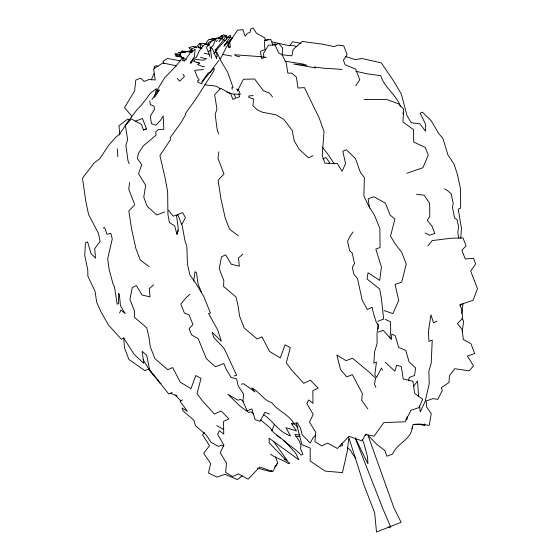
<?xml version="1.0" encoding="UTF-8"?>
<svg xmlns="http://www.w3.org/2000/svg" width="560" height="560" viewBox="0 0 560 560"><rect width="100%" height="100%" fill="white"/><g stroke="black" fill="none" stroke-linecap="round" stroke-linejoin="round"><path stroke-width="0.84" d="M424.802 423.864L424.746 425.558L418.488 424.207L413.329 424.424M460.747 238.287L461.454 228.193L458.234 209.202L460.649 208.075L460.516 188.713L457.422 174.482L454.062 164.108L447.965 155.015L442.904 138.348L438.725 133.588L431.193 120.694L422.359 112.154L420.189 113.155L425.726 124.579L425.523 131.243L419.867 123.774L411.208 122.78L407.043 115.647L401.317 94.087L394.177 81.858L381.311 62.874L362.138 58.576L355.32 59.563L345.611 56.581M407.204 416.738L407.015 419.3L405.888 419.832M298.018 423.157L296.471 423.766L301.868 444.577L310.247 448.105L310.135 460.964L325.143 471.093L342.461 472.619L347.424 450.492L348.817 437.535L363.608 484.127L374.633 512.701L376.516 532L401.114 522.312L393.925 507.878L367.934 435.155L376.691 444.269L384.741 450.45L386.967 456.225L392.672 453.978C396.9 443.17 411.6 439.691 412.244 427.042M389.914 338.1L390.684 330.54L390.509 321.811L385.182 319.368M329.189 163.954L329.371 162.211L325.927 157.5L322.77 158.956M129.605 182.483L128.723 189.091L134.456 203.952M218.869 151.76L217.987 158.368L224.028 174.013L218.099 180.201L220.885 198.541L225.197 217.938L229.558 229.243L238.504 235.914M461.72 313.432L463.064 303.45M462.217 331.597L463.659 321.3L462.063 318.276M193.648 281.176L194.999 271.74L196.483 272.482L198.03 283.815L201.39 292.075M408.562 380.891L409.269 377.468L414.491 375.48L415.66 368.004L409.038 361.879L405.818 350.378L398.678 347.473L395.22 335.643L391.783 334.096L391.489 339.479L383.187 330.323L378.469 332.122M412.097 428.764L413.126 424.445L421.12 424.116L429.233 425.404L431.221 413.511L426.72 407.155L426.153 400.981L433.097 398.594L437.731 399.399L442.33 390.502L441.35 387.618L449.022 382.473L449.428 375.76L454.727 368.711L469.182 370.874L473.515 365.771L467.369 356.034L474.691 353.514L470.883 343.644L463.323 339.535L462.189 329.686L457.422 323.603L462.595 318.402L461.888 309.897L459.914 304.78L473.074 300.251L477.484 288.722L470.673 271.082L475.664 263.928L473.508 258.342L465.227 258.937L461.888 250.285L466.074 245.84L463.029 237.944L450.933 238.259L432.222 240.576L427.847 245.931M460.992 304.08L460.355 306.369L460.201 304.668M206.024 44.289L206.787 41.881L208.789 39.494L210.455 39.578L213.444 38.36L213.752 40.453M224.483 45.724L224.973 44.247M210.035 50.974L211.274 47.397L213.15 45.325L215.376 40.236L215.18 38.962L211.68 41.041L207.431 46.711L207.739 43.939L204.792 44.359L201.859 47.159L199.024 51.436L196.462 57.414L194.096 58.38L191.233 62.699L190.155 63.14L194.313 56.861L195.167 49.21L190.722 52.297L184.1 61.432L183.897 59.899L182.203 60.592L183.918 57.344L182.308 58.002L175.567 66.486L164.43 78.05L156.583 91.056L159.481 89.88L154.399 97.545M271.733 430.955L274.386 424.522M228.291 44.632L228.935 43.19M365.414 435.631L366.107 434.105M151.207 79.877L154.217 73.283M119.553 312.991L120.96 310.037L125.181 313.642L120.498 305.837L119.35 294.525L118.685 293.426L118.489 303.758L117.124 304.108L114.52 286.839L112.945 283.675L109.179 269.724L107.688 258.734L112.273 238.882L110.838 233.317L107.002 234.311L104.734 227.591L103.117 228.004M237.44 91.035L243.432 79.261L254.611 79.03L263.431 90.769L269.388 93.051L272.552 96.978M277.256 463.218L272.776 471.625L259.728 467.033L248.115 479.192L238.364 473.858L232.463 476.588L225.687 472.416L226.457 463.064L220.22 452.718L223.93 445.165L217.644 434.406L219.317 430.661L223.727 434.098L223.566 421.372L228.893 418.908L221.207 410.935L214.431 414.064L202.055 400.393L197.015 393.575L201.061 378.364L195.797 375.536L190.995 388.654L180.222 382.137L172.662 367.535L167.839 369.761L154.868 358.61L150.332 346.871L148.89 336.994L146.734 327.768L134.323 317.205L134.561 311.346L129.962 299.425L132.23 287.539L136.402 285.614L142.051 295.001L150.094 296.926L149.219 288.673L153.671 284.851M176.806 233.52L178.451 230.503M181.748 224.462L185.458 217.672L182.616 212.653L173.257 216.202L168.525 210.49M151.9 99.582L155.211 94.577L156.415 88.648L150.57 93.058L141.533 105.014L137.529 109.074L127.61 122.003L119.476 134.281L115.717 137.326L108.745 145.173L99.736 158.767L94.129 162.911L82.516 178.206L85.715 200.844L88.578 214.543L98.448 233.401L100.121 241.395L94.682 248.738L95.522 258.111L91.084 253.799L87.612 241.878L85.442 242.879L84.742 255.423L87.759 269.864L87.892 276.283L95.081 291.347L96.656 302.141L101.234 312.34L108.556 325.101L121.331 339.199L123.746 338.065L134.148 354.375L143.745 363.342L142.177 351.33L146.741 355.355L149.583 369.628L168.742 394.065L172.137 392.483M230.097 41.272L237.496 30.233L242.851 29.547L245.112 36.134L247.464 33.292L250.11 32.214L250.642 29.029L253.155 28L256.494 33.334L265.09 38.031L264.32 44.695L265.027 49.504L260.491 51.352L261.576 58.625L264.047 57.617L263.452 53.599L268.415 45.234L275.009 44.912L278.747 53.039L281.96 54.565L286.314 63.154L287.777 73.017L291.76 73.164L296.373 77.126L297.99 88.046L304.423 87.591L319.284 118.244L324.016 131.46L322.217 155.533L324.975 163.247L337.281 163.408L342.083 171.339L345.541 163.674L342.804 151.2L346.479 149.807L355.46 158.606L360.451 172.536L364.357 177.534L363.902 196.07L368.585 205.807L374.479 215.25L379.883 228.529L380.072 247.464L375.809 249.081L381.43 266.994L379.722 280.385L368.06 272.741L366.989 278.985L379.638 288.953L381.409 298.424L383.656 319.06L377.657 321.342M355.677 85.834L359.779 79.786L355.663 69.132L345.156 64.743L343.413 60.214L347.102 54.607L343.728 45.871L338.345 45.08L333.921 46.599L323.127 44.268L302.225 41.447L293.027 49.616L291.886 55.832L282.198 54.789L282.681 48.013L278.817 43.54L274.722 44.954M204.344 432.397L202.559 434.91L209.538 445.648L203.686 453.278L210.651 463.603L208.46 472.997L216.909 477.113L225.057 474.313L237.286 479.556L242.214 475.958M214.011 53.242L216.496 49.791L215.124 50.232L221.697 42.301L225.148 37.506L226.058 35.329L223.062 37.219L218.925 41.671L222.88 35.763L221.774 36.12L221.914 35.301L218.491 38.983M214.144 53.718L218.708 47.39L230.146 35.091L230.643 36.435L223.972 46.165L226.737 43.372L227.717 43.057L230.888 39.032L231.819 38.724L226.373 47.236L221.368 57.127L219.842 59.101M201.88 81.725L208.215 72.933L209.902 72.387L218.82 60.417M201.824 82.782L205.863 77.175L214.053 68.124L214.137 70.476L195.496 99.561L185.584 113.316L185.297 115.192L181.174 122.416L170.198 137.648L170.422 139.762L159.915 155.596L165.053 177.737L167.643 191.688L167.923 214.41L169.435 222.551L174.685 225.897L177.079 234.773L178.227 228.284L176.512 215.565L178.024 215.173L182.238 225.974L184.968 240.681L186.851 246.498L187.46 264.236L189.882 274.827L196.385 284.179L203.903 296.723L210.413 313.026L208.565 313.516L217.777 330.085L221.347 341.229L212.212 332.206L213.724 337.337L224.196 348.572L236.621 375.27L234.031 375.963M413.476 386.568L417.522 380.961L418.607 396.396M353.031 231.959L350.609 235.298L347.578 241.241L349.657 250.81L352.247 253.141L354.522 263.627L352.317 267.316L353.787 274.078L357.539 278.74L362.18 300.118L367.346 309.505L372.127 307.279L373.478 313.474L376.334 322.448L378.371 324.947L377.013 333.368L377.09 343.665L374.668 351.561L373.821 363.23L376.474 361.991L374.815 374.724L376.558 377.545L381.458 368.06L382.55 370.188M289.499 45.801L292.593 41.769L301.056 43.344M195.195 59.395L193.578 61.376L199.822 63.294L197.589 64.428L202.153 66.43L204.519 66.871M271.929 470.379L270.858 471.688L257.509 468.111M274.617 467.103L277.823 463.197L275.373 456.848M216.272 41.671L217.385 40.327M154.84 94.738L158.69 90.097M134.757 204.736L128.835 210.924L131.621 229.264L135.933 248.661L140.294 259.966L149.233 266.637M315.609 435.148L312.998 437.878L310.261 443.002L302.225 434.847L300.335 427.651L296.849 422.604L292.397 424.298M189.889 294.315L186.13 297.647L180.775 304.108L184.408 313.04L188.972 314.769L192.948 324.555L189.056 328.643L191.625 334.95L198.219 338.716L206.339 358.659L215.411 366.751L223.846 363.545L226.198 369.327L231.21 377.503L236.593 378.889L238.196 386.001L243.656 394.17L242.865 401.191L247.177 410.732L251.867 408.947L255.087 419.58L260.043 421.309L264.992 412.286L269.36 414.106M242.935 254.128L238.483 257.95L239.358 266.203L231.315 264.278L225.666 254.891L221.501 256.816L219.226 268.709L223.825 280.623L223.594 286.482L236.005 297.045L238.154 306.271L239.603 316.148L244.132 327.887L257.11 339.038L261.933 336.812L269.486 351.414L280.259 357.931L285.068 344.813L290.325 347.641L286.279 362.852L291.319 369.67L303.695 383.341L310.471 380.212L318.157 388.185L312.83 390.649L312.998 403.375L308.581 399.938L306.908 403.683L313.201 414.442L309.484 421.995L315.728 432.341L314.951 441.693L321.727 445.865L327.628 443.135L337.379 448.469L348.999 436.31L362.04 440.902L365.491 434.42L374.059 436.17L383.789 422.604L405.125 421.792L410.907 410.347L419.055 407.54L422.723 399.259L414.638 393.393L412.937 381.262L403.263 378.973L401.296 366.513L396.669 365.253L394.842 371.147L385.098 362.194M217.987 38.017L223.587 34.825L226.17 35.637L226.681 39.074M182.616 399.896L179.949 401.142L187.39 411.327L182.028 407.981L182.896 410.746L193.9 420.196L195.398 425.726L206.129 434.84L210.91 442.204L218.505 446.453L221.459 445.074L223.72 446.271M437.108 321.146L433.482 322.84L430.955 314.769L428.351 332.143L429.023 341.495L432.236 339.997L431.207 363.223L428.883 371.077L429.24 383.614L425.18 401.422L420.231 412.006L419.601 405.937M272.307 44.954L275.079 43.666L276.038 44.954M135.254 121.268L142.443 118.44L146.468 128.863L143.619 130.179L141.4 124.425L131.355 118.958L125.384 125.489L127.666 139.797L125.902 145.124L127.967 160.678L129.178 163.821M313.117 155.659L308.469 157.808L299.096 149.149L294.231 140.812L292.145 130.368L283.759 119.336L275.877 114.779L262.584 112.28L257.11 109.746L252.924 105.63L253.561 98.959L248.794 97.489L248.794 96.04L253.106 95.494M339.668 446.551L342.664 445.41L341.719 443.317M164.584 211.981L156.709 214.97L146.993 206.101L143.766 197.092L145.656 185.346L138.509 173.649L141.694 164.829L137.403 158.459L138.446 153.377L143.297 145.915L156.149 135.093L155.673 131.88L158.375 129.5L163.863 129.29L163.135 115.885L160.44 120.407L155.876 125.181L151.431 123.62L150.325 116.186L154.497 109.256L154.028 106.099L150.381 104.748L149.814 100.94M208.173 51.38L211.141 50.351M143.325 129.948L146.468 128.863M236.516 97.874L239.659 96.789L238.553 93.912M406.819 173.25L422.905 167.72L428.26 155.155L425.292 147.448L413.7 142.03L413.581 129.773L402.927 121.933L403.704 109.235L398.594 103.859L386.806 99.526L363.937 99.449M149.17 369.019L144.732 370.545L128.954 359.485L124.425 347.746L123.746 337.841M188.916 51.016L192.22 50.12M241.479 384.209L243.523 383.663L255.01 391.958L251.762 387.961C259.413 391.44 263.249 400.246 271.691 402.591C277.739 410.9 288.309 414.197 293.636 422.94L291.368 423.549L296.506 430.913L285.929 427.714L290.507 435.925C278.824 432.264 273.014 420.728 263.312 414.442M264.712 40.327L268.59 39.55M209.874 39.494L215.131 38.521L216.734 38.927M264.894 40.397L270.746 39.473L272.79 44.765M205.583 59.71L202.391 60.109L195.993 59.472M203.518 69.573L194.705 70.322L197.043 76.587L199.164 80.01L197.442 80.885L198.114 82.509L202.216 83.776M295.743 436.59L299.999 436.261M196.609 62.608L199.143 62.51M182.273 52.255L178.598 52.374L180.607 53.074M388.423 527.17L390.782 527.093L383.292 509.719L355.236 438.095M206.731 58.506L204.47 58.45L200.445 57.211M198.604 47.852L199.871 47.887L197.589 45.535L199.857 43.344L203.896 43.421L206.08 44.093M180.803 54.264L174.888 53.613L175.203 54.39L180.852 55.51M342.125 69.405L323.057 68.159L314.587 66.997L315.714 67.928L293.783 64.057L306.901 65.338L303.191 64.099L284.935 61.138M416.584 194.341L424.221 195.216L429.625 203.315L429.793 216.335L427.28 220.325L431.949 226.03L434.819 233.457L429.625 235.242L425.012 232.967M299.432 435.057L294.966 434.441L299.369 441.259L301.021 445.662L300.419 448.546L302.897 454.321L301.196 455.112L296.17 450.198L283.577 440.727M191.562 52.178L182.189 51.002L182.777 51.331L181.608 51.527L185.738 52.29M222.985 54.523L231.672 56.049M181.482 56.448L175.469 55.825L181.825 57.218M192.164 52.339L187.348 51.457L181.062 52.885L179.585 54.943L181.335 57.351L186.424 59.745M180.859 60.893L167.538 58.471L163.002 61.278L164.01 63.588M266.399 57.554L262.178 56.777L234.353 54.74L236.789 56.147L239.75 56.847M204.225 53.305L209.146 54.215M225.813 36.708L232.477 38.017M200.487 47.88L202.076 48.216M176.351 65.807L162.827 62.965L153.643 68.901L155.218 79.975L149.163 79.429L144.039 81.445L140.658 78.148L135.786 80.066L134.617 90.937L124.467 107.702L130.998 115.017L131.887 117.313M297.045 46.536L292.971 45.647L287.273 45.311L272.314 41.916M355.908 71.281L367.388 73.836L380.828 75.719C384.419 87.913 396.298 94.563 400.456 106.337M196.49 47.376L192.808 46.242L190.96 47.18L188.923 47.341L189.756 48.713L192.024 49.945M204.687 84.532C209.783 86.317 216.412 84.224 220.241 89.089M226.793 92.162L233.093 94.094L240.247 94.297L239.253 91.483L236.439 89.019L238.84 89.838M384.055 310.555L392.812 313.607L398.727 300.524L395.052 284.396L401.709 282.1L406.252 264.047L401.723 252.308L395.5 244.314L390.502 236.208L394.926 219.009L390.124 215.138L385.525 203.224L373.94 196.791L368.186 198.772L369.502 208.075M284.172 459.214L287.21 460.404L273.392 441.217M129.283 119.756L127.708 119.084L118.993 125.706L119.798 134.988M170.8 393.309L175.329 395.262L180.971 400.883M228.431 46.431L230.006 47.152M161.056 383.544L159.565 382.83L157.927 379.918M201.11 48.412L198.338 47.068L195.321 46.816L194.096 47.873L191.044 48.93L192.815 51.373M216.72 425.6L223.475 429.359M444.605 188.916L447.454 190.512L451.283 193.886L453.229 203.602L452.438 207.256L454.566 217.903L457.142 219.8L458.521 226.667L457.807 233.086L458.808 238.091M190.232 62.062L191.702 62.979M225.274 40.831L221.62 38.472L216.496 38.038L213.878 40.257L208.089 42.539L209.188 45.388M226.737 41.776L228.2 42.721M243.418 401.289L240.583 399.42L237.804 400.169L227.927 394.331L239.806 405.958L248.626 412.454L251.083 411.796L253.666 413.98M157.892 66.472L156.702 65.66L154.133 66.549L154.455 68.81M270.529 454.209C275.954 458.472 282.898 459.599 288.456 463.659L289.751 463.316L284.466 458.682L269.22 442.862L269.087 438.214L298.907 459.83L295.582 453.131L285.04 441.385L273.854 432.74L269.822 427.616L260.778 419.979M175.63 394.954L177.03 395.941M347.319 447.755L350.434 449.988L352.268 453.523L355.943 458.619M276.794 435.323L280.182 438.025M293.608 423.479L297.892 427.063M177.205 78.4L179.697 81.186L184.464 76.391L183.071 74.361M158.291 380.737L150.465 371.875L143.073 359.555M322.371 147.098L329.14 155.918L334.264 163.982M367.836 408.912L361.69 400.449L362.306 393.498L352.401 374.696L346.738 376.852L340.571 369.607L336.84 354.991L346.066 360.661L352.464 358.225L368.928 371.868L375.585 378.189L374.521 384.258L375.907 387.331M206.045 46.662L208.789 52.836L209.825 56.742M355.348 437.955L367.941 463.848L367.472 456.526L363.636 442.547L362.208 439.376M232.33 89.32L231.714 87.717L233.114 87.668L227.661 72.184L221.081 61.18L216.846 52.171L216.069 52.192L217.329 56.217L216.51 56.245L216.678 58.821L212.387 48.685L210.021 46.725L211.659 58.331M234.185 94.129L235.732 98.14L232.89 99.456L230.664 93.702L220.619 88.242L214.648 94.766L216.937 109.081L215.166 114.401L217.231 129.955L218.743 133.882M202.601 46.851L201.775 44.709L200.851 44.744L199.969 43.729L200.55 47.53M402.822 112.882L403.41 114.513M229.635 41.958L230.384 46.998L228.697 47.691L228.186 44.219M377.846 323.827L378.224 328.804M117.411 148.883L117.81 156.681"/></g></svg>
